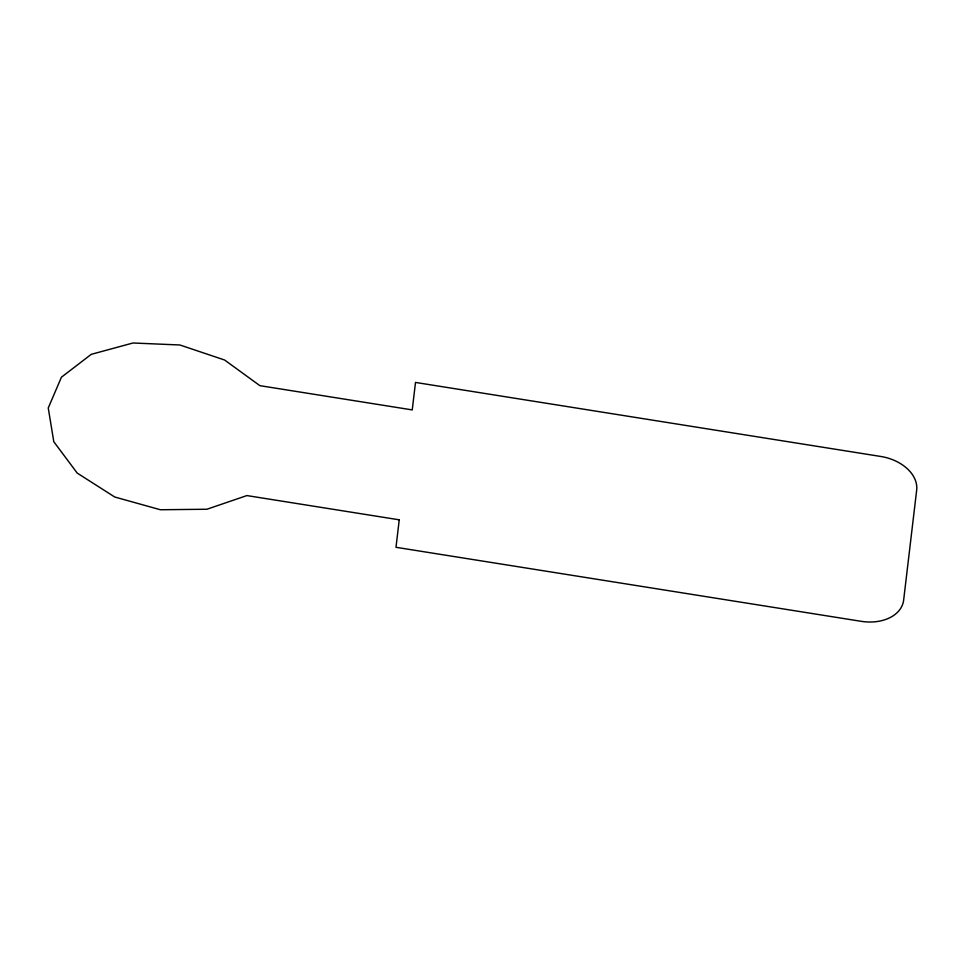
<?xml version="1.0" encoding="UTF-8"?>
<svg xmlns="http://www.w3.org/2000/svg" width="965" height="965" viewBox="0 0 965 965"><rect width="100%" height="100%" fill="white"/><g stroke="black" fill="none" stroke-linecap="round" stroke-linejoin="round"><path stroke-width="1.45" d="M399.245 519.821L395.988 547.3L861.226 621.327A39.698 27.623 11.2 0 0 903.65 600.085L916.666 490.172A39.698 27.623 11.2 0 0 880.731 456.457L415.505 382.43L412.248 409.908L259.887 385.662L224.58 360.005L179.9 344.988L132.965 342.997L91.253 354.336L61.434 377.206L48.25 407.978L53.799 441.717L77.2 473.067L114.726 497.011L160.395 509.749L206.92 509.243L246.883 495.576L399.245 519.821"/></g></svg>
